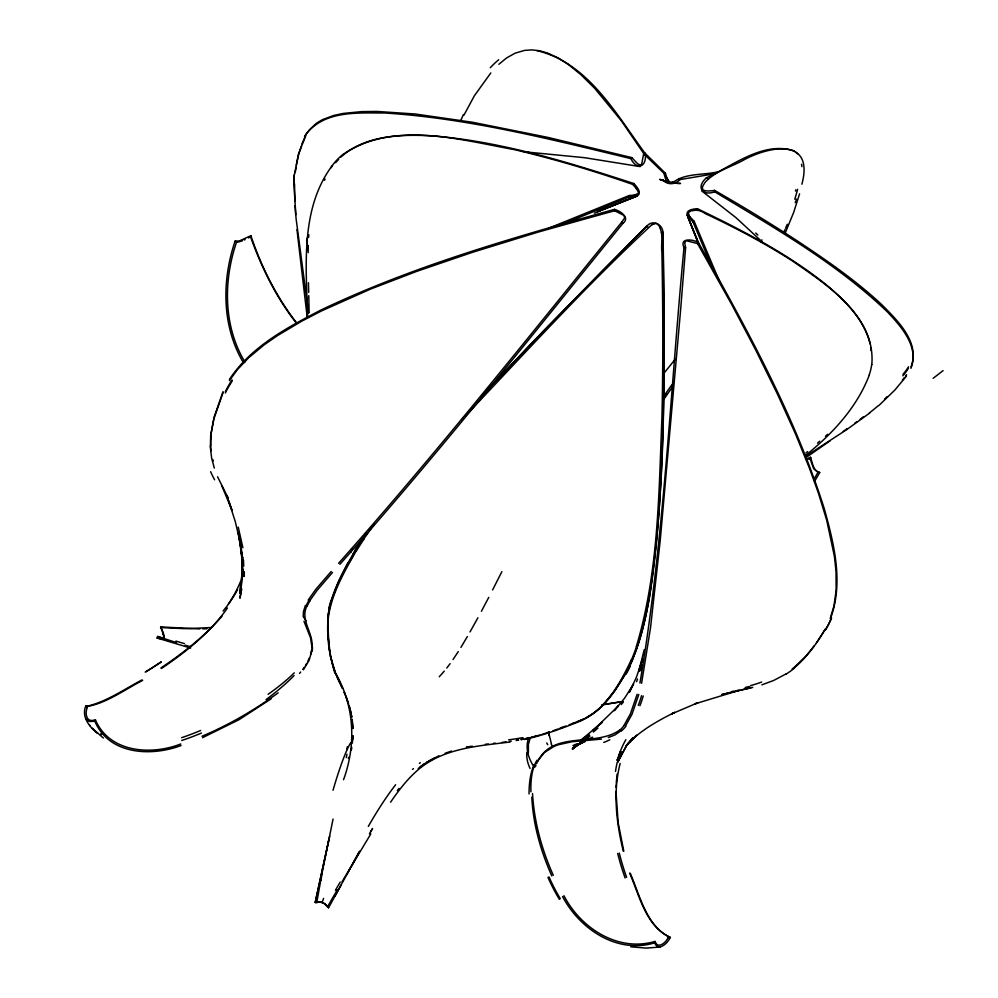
<?xml version="1.0" encoding="UTF-8"?>
<svg xmlns="http://www.w3.org/2000/svg" width="998" height="998" viewBox="0 0 998 998"><rect width="100%" height="100%" fill="white"/><g stroke="black" fill="none" stroke-linecap="round" stroke-linejoin="round"><path stroke-width="1.5" d="M244.273 572.029L244.273 576.457L244.048 571.991M293.973 184.942L296.019 218.113L307.945 308.232M327.806 620.931L327.831 619.384M615.991 791.489L618.149 822.626L623.812 851.244M294.547 183.769L294.834 201.396M307.983 249.687L308.12 245.62M498.875 64.259L506.51 57.996L515.055 53.193L524.649 50.387L531.672 49.9L539.232 50.698L547.353 52.944L558.369 58.034L567.887 64.121L580.724 74.526L594.683 88.323L621.105 120.484L643.698 153.505L641.664 164.171L640.279 164.957L637.971 164.046L631.771 157.597L547.89 137.4L472.665 122.292L415.168 113.997L376.907 111.439L361.738 111.614L343.287 113.423L333.544 115.519L322.217 119.772L316.528 123.191L310.241 129.004A168.949 79.104 39.7 0 0 305.313 135.404M327.855 618.598C330.7 588.932 348.028 562.797 362.948 537.872M616.078 787.372L616.19 784.653M352.331 743.086L352.905 735.613M536.862 50.636C588.072 62.562 616.352 114.383 645.282 153.642C646.904 166.766 637.186 171.095 630.823 158.595C549.748 139.071 468.174 118.263 384.642 112.986C359.43 113.086 328.629 110.491 309.467 130.251M352.668 740.005L352.918 736.075M311.85 648.064C314.22 633.543 299.674 620.394 306.873 606.123M830.211 618.523L834.004 605.848L836.137 590.292L836.025 571.255L834.403 556.323L826.706 520.245L818.372 492.975L809.478 468.262L795.281 433.419L777.342 393.886L755.336 349.3L731.746 304.552L697.527 243.574L686.1 240.63L684.715 243.013L685.601 247.666L680.648 309.555L660.202 540.629L650.571 627.443L641.589 683.256M616.253 783.293L616.564 779.288M830.847 617.537C843.597 582.183 833.991 543.723 824.336 508.868C794.57 414.931 746.342 328.242 698.463 242.601C693.423 239.308 679.002 237.412 684.004 247.554C670.157 392.713 664.269 539.12 639.93 683.056M308.619 237.499L308.869 234.779M210.678 435.415L213.996 417.438L223.041 391.553M871.828 364.495C875.72 315.879 827.055 285.041 792.275 260.84C764.53 243.125 735.364 227.719 705.574 213.747C701.07 210.665 697.303 209.468 692.387 210.728M210.516 436.762L213.921 418.736L223.016 392.8M294.56 174.276L298.452 154.066L305.762 135.74M295.358 171.93L295.969 167.377M616.677 777.941L617.138 774.011M311.738 651.232L309.043 660.451L303.38 669.808M239.67 590.729L242.963 569.01L241.092 588.446L242.689 556.959L241.853 578.952L242.539 567.089L241.067 544.995L242.651 576.744L241.94 555.175L238.447 533.206L242.988 564.856L240.356 543.261L235.316 521.717L226.933 495.582L217.576 476.782M351.371 750.072L351.783 747.465M241.416 589.119L239.957 598.226L241.741 589.082M311.675 649.623L310.59 654.513M321.892 873.886L333.058 819.034M329.702 836.124L315.193 902.504L316.753 902.579L320.807 879.986M296.331 165.119L297.99 157.297M801.893 184.218C814.243 138.036 771.092 145.646 744.932 159.331C731.821 166.841 715.167 171.007 704.987 182.459C703.677 184.942 701.07 187.599 703.103 189.882C705.237 191.204 707.919 190.967 710.314 190.892C711.761 190.793 713.183 190.618 714.605 190.393C742.824 206.536 770.593 223.452 797.801 241.229C827.292 260.777 856.608 280.987 882.419 305.288C897.913 320.982 920.268 342.551 911.062 366.84M162.811 632.657L160.653 626.919L199.837 628.94M91.841 727.979L97.804 733.405C89.483 727.193 81.275 716.888 85.753 706.023L87.375 706.422L87.1 707.52M296.631 323.489C276.271 297.641 261.626 267.763 250.61 236.888L250.86 235.703L239.246 240.992L235.091 241.117L236.713 241.803A40.407 4.541 -20.5 0 1 236.701 241.803M329.44 606.959L328.068 615.354L327.88 625.484M644.184 649.848L638.782 671.355L642.712 658.755L636.45 677.18L629.289 692.387L633.53 684.079L624.548 698.238L614.194 710.688L618.486 705.823L592.787 730.648L602.468 722.053L580.711 740.316M620.157 763.458C612.735 792.312 616.352 822.714 623.301 851.269M328.741 840.004L315.193 902.504C320.271 900.358 325.61 903.714 328.554 907.793L359.168 852.043M87.375 706.422C106.299 703.253 125.212 689.344 142.702 680.349M343.524 779.75C356.386 744.608 354.564 705.598 335.378 672.939M629.638 873.113C639.419 895.381 645.931 926.655 670.357 937.446C667.874 942.923 658.53 952.154 654.588 942.861L654.975 941.426C617.924 952.379 580.686 928.103 563.92 895.668M298.265 156.187L298.876 153.954M241.117 588.945L239.869 593.423L241.267 588.97M799.573 193.837L793.697 212.337L785.226 233.021M637.161 694.259L630.312 714.094L624 725.371M638.807 694.471L631.946 714.381L625.609 725.758M528.765 737.572C524.861 747.652 528.416 758.892 534.392 767.375M235.091 241.117C221.668 280.625 221.693 326.596 243.649 363.097M795.992 200.261L796.354 199.076M299.188 152.844L301.396 146.095M236.688 241.741C223.278 280.413 223.19 326.072 244.934 362.074M795.256 202.594L795.618 201.434M636.3 646.604C658.705 572.328 658.767 493.598 661.961 416.74C663.171 362.087 662.971 307.396 661.911 252.744C660.801 244.036 663.508 235.391 659.828 227.681M910.9 368.337C919.432 346.793 901.206 326.62 887.546 312.062C836.648 263.272 774.747 228.055 714.768 191.828C701.931 196.344 695.968 186.95 706.397 177.831C733.156 165.593 763.42 140.681 794.321 150.96M331.361 600.11L338.547 581.959L347.778 563.146M636.587 681.709L637.522 678.977M640.317 670.793L642.176 665.342M869.345 374.924C857.008 407.546 832.207 434.043 805.374 455.575M535.365 766.763L535.963 765.154M162.899 639.219L157.085 638.009L157.672 636.45L176.509 642.637M322.067 902.516L323.614 898.387M810.376 459.305L810.576 457.271L806.322 458.993M301.907 143.912L304.976 136.988M632.532 659.453C648.064 621.505 652.418 580.187 656.759 539.756C665.654 437.586 664.643 334.854 663.021 232.397C662.41 224.151 652.867 219.323 646.891 226.01L544.771 329.602L484.791 392.775M305.376 605.412L303.454 611.649L303.205 616.776M530.262 737.971L528.391 744.396L528.404 752.604M181.062 745.531C151.347 756.746 109.032 754.875 94.872 721.292L95.446 719.932L94.623 720.094A40.407 27.744 82.8 0 1 93.824 720.207C86.701 722.265 85.017 714.206 86.876 708.58A40.407 28.693 78.4 0 1 87.063 707.495M785.563 228.268L787.31 224.226M309.38 657.969L307.696 661.574M631.21 659.965C619.945 683.904 605.624 709.528 580.624 721.005C562.223 728.34 543.573 735.376 524.15 739.481M783.754 232.247L784.964 229.59M536.6 763.595C551.52 729.276 594.758 747.864 619.808 730M463.92 115.194L474.387 95.746L490.804 72.941M324.487 180.314L325.074 179.141M492.588 589.943L500.522 574.337A506.373 45.671 -68.4 0 0 501.869 571.642M617.275 759.927L620.669 753.29M595.182 712.148L586.475 717.637C603.341 708.904 614.257 692.475 623.8 676.656C638.084 652.455 644.434 624.636 649.399 597.266C667.587 476.62 664.082 354.016 663.021 232.397L661.437 232.484M488.771 597.34L481.423 611.25M617.3 759.915L621.529 751.868M626.881 744.795L617.662 762.297L627.854 743.236M334.904 896.229L340.954 885.189M477.917 617.75L470.008 631.959M346.718 874.647L356.847 856.234M537.56 761.237L544.359 752.567L554.115 746.367M357.496 855.037L359.667 851.144M814.505 481.498L819.707 472.541L818.223 471.879L813.719 479.739M824.997 629.576L816.426 642.974M825.645 628.578C817.1 643.024 807.182 656.958 794.308 667.862M328.554 907.793L327.494 906.82L337.262 889.829M369.447 833.854L372.129 829.201M370.47 832.07L372.566 828.465M467.376 636.549L460.914 647.403M625.783 673.201L614.469 691.19L601.245 706.946M370.782 833.966L341.99 881.845M356.111 551.058C340.992 577.555 324.238 606.422 328.242 638.034M305.525 665.342L306.673 663.445M760.638 242.09L761.973 239.894M308.157 600.085L315.855 589.244L331.186 571.48M309.617 600.908L317.252 590.167L332.534 572.453M355.363 549.736L366.266 532.92M458.269 651.607L453.03 659.516M229.403 380.687L237.362 369.659L248.652 357.733L264.146 344.871L277.219 335.752L301.621 321.231L321.431 310.964L370.745 288.996L417.214 271.194L472.765 252.22L538.284 232.06L607.882 212.586L614.693 210.778L622.989 214.907L624.411 216.304L624.561 218.113L621.592 222.317C528.503 337 436.775 452.93 338.571 563.309M668.922 936.635L668.286 937.584M363.933 538.795L374.188 524.125M663.633 397.977L666.602 393.636M663.969 399.1L673.176 385.902M229.415 379.452C251.059 346.506 287.374 327.419 321.431 309.792C414.931 265.318 515.055 237.05 614.519 209.368C620.045 210.815 630.611 217.701 622.889 223.365C529.763 337.973 438.122 453.953 339.906 564.294M390.58 802.192C398.227 791.027 406.485 780.099 416.653 771.08C442.089 748.151 477.593 746.067 509.928 742.025M363.759 536.612L366.179 533.119M667.674 938.482C664.88 943.883 657.67 948.1 655.698 942.673A40.407 22.667 -43.6 0 1 655.324 942.037L654.975 941.426M227.457 608.007C210.154 632.657 186.239 651.731 161.489 668.46M906.596 374.624L905.435 376.221M302.806 669.284L304.24 667.3M906.434 376.121L894.782 390.131L878.839 405.562M450.11 663.645L446.767 668.036M814.256 645.831L805.972 656.048L794.944 666.701M397.279 790.628L398.951 788.457M904.225 377.793L902.392 380.076M675.396 359.031L663.383 373.938M625.746 746.554L633.069 737.547L627.567 744.283L636.599 735.214L629.401 742.15C642.425 729.351 658.505 720.406 674.748 712.347L671.554 713.944L697.939 702.704L695.232 703.765L740.142 690.08M621.317 704.513L623.276 702.118M299.5 673.4L300.672 672.016M444.285 671.13L439.27 676.781M221.993 616.215C204.378 636.45 183.083 653.104 160.878 667.986M461.263 420.42L463.309 418.174M465.355 415.929C526.557 351.408 586.836 284.991 652.006 224.587M481.036 396.855L527.717 347.329L602.53 270.57L646.891 226.01L648.051 227.195M335.577 162.711L338.684 159.393M630.823 158.595L631.771 157.597M697.527 243.574L698.463 242.601M884.552 399.175L887.222 396.618M817.524 443.137L819.67 441.191M593.386 732.033L597.952 728.116M621.38 730.499L614.93 734.952L608.281 737.547M340.767 157.185C365.468 134.767 401.495 134.281 432.92 135.878C501.819 141.616 568.361 162.287 633.805 183.52C636.549 186.389 642.812 193.3 636.886 196.107L597.64 211.564L636.886 196.107M715.304 173.652L679.987 179.59C675.409 184.58 667.812 185.366 662.759 180.064L666.065 181.661L659.678 179.353L666.988 181.636M307.571 316.441C306.174 264.757 299.911 206.449 334.168 163.073A194.872 110.441 53.9 0 1 342.351 154.89C392.688 120.147 459.08 139.62 514.244 149.6C554.327 159.056 593.847 170.833 632.707 184.418L633.805 183.52M672.789 182.073A14.346 12.126 53.7 0 0 674.76 181.249C686.761 173.053 704.052 175.199 718.261 171.781M418.187 768.51L423.901 764.169M805.972 452.942L807.656 451.57M580.1 742.999L572.365 749.261L580.05 743.136M713.62 271.044L693.074 222.08L694.134 221.269L719.932 282.397M163.198 639.069L164.109 636.786L163.348 633.144M869.869 412.923L846.828 429.527L806.097 456.086M581.996 739.88L589.057 734.528L581.747 739.668M860.226 419.172L863.632 416.615M578.64 744.109L572.378 748.712L580.399 743.086M271.306 698.725L239.108 719.658L202.544 737.684M854.887 423.102L856.708 421.78M278.168 692.837C254.465 710.015 229.041 724.935 202.008 736.237M847.302 428.566L843.273 431.435M830.211 440.717L807.257 456.697M420.295 766.776L424.637 763.707M425.123 763.37L427.568 761.773M580.3 743.098L572.815 747.976L583.581 741.951L574.873 745.905L585.202 741.601M785.763 674.087L773.6 680.499L761.873 684.84M426.832 762.272L438.895 755.785M141.866 679.962C123.789 689.593 105.9 702.155 85.791 706.534L85.753 706.023M428.803 761.05L434.704 757.831M583.531 739.768L589.943 736.013L583.406 739.68M250.61 236.888L249.687 237.349M584.566 718.585L585.514 718.123M245.134 239.57L244.198 240.019M582.67 719.471L583.618 719.034L579.801 720.681M242.289 240.892L237.499 242.215M581.709 719.882L576.931 721.828M572.952 745.531L577.181 743.747M580 742.549L585.626 740.179M588.446 738.982L592.662 737.198M549.075 228.055L629.139 195.546L634.379 195.097M560.302 225.174L629.501 196.918L635.664 196.494L594.384 213.173M636.287 194.548L638.046 193.4A2.495 2.008 14.9 0 0 638.408 192.265L637.784 190.518M577.892 721.454L578.852 721.067M807.295 459.492L810.139 458.381M563.92 726.769L566.003 725.97M569.06 724.798L571.056 724.049M561.275 727.779L562.872 727.168L559.653 728.378M574.998 722.564L575.958 722.19M572.054 723.662L574.012 722.926L573.039 723.288M445.108 753.278L451.57 751.057M556.348 729.6L558.019 728.989M690.516 211.214L688.832 212.212A2.495 1.959 41.8 0 0 688.433 213.347L689.019 215.219M552.942 730.823L555.212 730.012M316.753 902.579L319.198 902.005M547.628 732.644L549.424 732.045L542.014 734.403M654.039 223.739L656.023 223.477A2.495 2.196 30.4 0 1 657.383 224.026L658.917 225.847M180.738 743.984C151.347 755.536 109.531 752.754 95.446 719.932M540.08 734.977L531.971 737.173M534.055 736.649L536.101 736.1M529.838 737.697L532.658 736.998M672.764 182.01L670.843 182.135A2.495 1.771 27.4 0 1 669.458 181.624L667.887 179.914M745.207 687.472L749.66 686.437M752.741 687.397L721.566 694.645L738.52 690.366L736.873 690.653M750.82 687.871L741.739 689.78M528.379 738.021L525.459 738.682L527.68 738.196M523.95 738.994L520.906 739.605L523.214 739.156M94.872 721.292L89.146 721.467L85.703 718.984M654.588 942.861C616.951 954.263 579.751 929.026 562.548 896.541M470.345 746.516L466.39 747.277L472.304 746.18M623.001 701.519L601.582 705.025M731.821 691.502L733.53 691.227M601.532 739.106L571.891 741.751L558.094 744.82A415.966 141.679 71.1 0 0 554.139 746.417M620.856 701.731L602.468 704.638M509.541 741.452L511.238 741.215M485.415 744.283L488.284 743.947M502.119 742.362L506.098 741.901M493.461 743.348L495.32 743.136M870.169 343.961C864.28 320.046 846.067 301.808 828.003 286.201C788.582 254.066 742.974 230.725 697.377 208.682C693.697 209.031 685.713 209.605 687.148 215.119L698.725 243.799M660.202 947.027L646.217 948.1L630.761 946.803M210.89 627.53L190.556 628.515A223.515 174.5 8.7 0 1 184.281 628.653L160.528 627.53M697.627 210.154L697.377 208.682M202.681 628.877L206.948 628.79M629.202 195.546L629.501 196.918M644.558 154.59L663.857 173.203L665.392 173.203L666.926 178.143M320.395 901.942L323.839 903.165M818.135 471.879L817.898 471.867A40.407 9.281 62.1 0 1 817.549 471.78M819.707 472.541C813.183 471.156 812.384 462.536 810.576 457.271M677.031 183.395L680.549 183.457L674.374 183.158M523.913 151.758L584.529 157.684L640.18 166.616M684.004 247.554L685.601 247.666M643.698 153.505L645.282 153.642M670.357 937.446C646.492 926.468 639.955 895.58 630.262 873.3M817.537 471.817L813.732 468.798L810.613 460.19M190.63 648.076L157.085 638.009M190.705 646.754L185.191 645.207M662.797 180.289L667.038 181.648M157.672 636.45L161.189 637.685A12.774 7.71 83.7 0 0 162.799 637.759L163.834 636.899L163.472 634.641M669.034 183.27L665.741 179.453L663.857 173.203M103.393 738.046L93.176 729.176M701.893 191.055L735.9 217.601L761.861 241.578M706.397 177.831L707.707 178.854M621.592 222.317L622.889 223.365M693.074 222.08L687.148 215.119M100.598 733.867L101.472 734.628M795.406 151.908L797.552 153.829M678.777 178.505L679.987 179.59M694.072 221.219L690.292 217.227M644.558 152.756L665.417 173.265M755.748 233.021L757.869 235.017M325.248 904.4L327.494 906.82M632.707 184.418L636.475 188.597M296.294 322.466C276.197 296.518 261.326 266.753 250.86 235.703M89.62 725.084L90.132 725.87M551.22 744.159L552.231 745.88M228.293 498.152L226.933 495.582L227.881 498.301M160.653 626.919L163.086 632.383M339.807 682.52L335.765 673.563M340.892 684.865L342.539 688.47C332.945 670.693 327.519 650.821 327.993 630.561M553.304 875.296C541.739 849.535 534.142 821.791 532.52 793.535M551.819 875.945C540.754 851.119 533.082 824.435 531.822 797.177M345.258 694.783L344.185 692.213L345.782 696.093M221.806 485.826L232.122 510.552L228.816 501.021M698.812 243.986L687.647 216.204L698.812 244.46M335.316 672.477L330.338 655.998M346.294 697.44L348.265 702.916M346.294 697.415L348.714 704.351M214.321 468.087L211.626 458.045L210.229 446.256M212.823 459.517L213.223 460.951M303.978 621.317L310.49 637.697L312.012 647.403M350.735 711.799L349.15 705.798L350.797 712.21M548.526 732.045L551.432 743.909M238.248 527.131L242.888 547.752M350.947 712.846L351.77 717.113M351.071 713.358L351.733 716.988M330.238 654.626L328.404 638.346M870.755 347.978L871.142 350.647M801.594 164.221L801.93 166.654M352.107 719.309L352.943 728.565L352.107 719.458M614.519 209.368L614.693 210.778M211.027 450.834L210.478 444.871M714.605 190.393L714.768 191.828M308.07 309.467L308.457 313.11M307.159 316.915L296.967 229.627M295.72 214.682L295.084 205.663M243.45 560.053L243.749 566.016M548.9 733.68L548.975 735.501M327.806 621.692L328.978 647.415L332.259 663.52A1211.16 342.252 -14.1 0 0 334.866 673.064M308.444 282.696L308.694 292.389M327.918 627.018L327.968 629.364M308.769 295.67L309.131 312.648M632.62 659.728A201.309 75.586 86.9 0 1 629.9 665.678M630.137 666.502A230.039 85.728 87.2 0 1 626.058 674.199M601.208 706.734A279.228 98.69 89.1 0 1 595.157 711.986M419.385 763.358A183.033 80.264 -79.5 0 1 420.295 762.746M349.537 561.824A230.039 48.291 -45.7 0 1 353.841 554.115M352.444 555.138A201.309 43.6 -45.1 0 1 355.812 549.436M329.153 607.233A279.228 53.904 -46.9 0 1 331.012 600.434M347.292 746.766A183.033 45.097 -60.9 0 1 346.768 749.96M351.583 549A168.949 2.058 -48.7 0 1 351.957 548.563M306.548 604.825A204.303 41.317 -29.7 0 1 309.654 599.386M306.012 620.868A435.477 104.104 -11 0 1 303.629 616.689M312.424 647.178A406.935 84.294 -29.6 0 1 312.299 650.933M294.273 672.839A119.336 26.547 -27.1 0 1 268.113 694.309M200.623 730.486A115.93 47.679 -24.8 0 1 181.624 737.684M161.339 661.961A115.93 22.131 -35.1 0 1 146.17 671.716M240.481 581.56A119.535 53.293 -38.1 0 1 225.61 608.156M214.595 479.801A435.477 188.772 -49.5 0 1 210.615 471.692M210.69 446.044A204.303 100.524 -32.8 0 1 211.102 436.525M225.336 393A172.192 106.873 -11 0 1 232.122 381.149M350.847 552.231A168.113 2.096 -48.7 0 1 351.059 551.994M307.234 605.936A197.155 37.862 -31.1 0 1 310.066 600.684M294.061 675.534A114.096 24.039 -29.9 0 1 266.042 699.61M201.434 733.056A117.714 50.349 -25.1 0 1 181.748 740.491M160.853 662.048A117.714 22.33 -35 0 1 145.184 672.091M237.524 589.706A114.308 52.333 -34.2 0 1 228.48 604.039M225.461 608.056A114.308 52.333 -34.2 0 1 223.09 611.038M210.603 444.809A197.155 99.214 -30.8 0 1 210.84 435.353M225.336 391.752A171.344 106.387 -11 0 1 232.097 379.914M636.275 188.672A14.346 9.194 37.2 0 1 637.61 190.556M636.237 194.46A14.795 12.962 45.3 0 1 634.341 194.947M184.48 643.623A224.338 78.655 23.9 0 1 175.935 641.078M162.524 632.882A13.735 6.125 74.2 0 1 163.173 634.765M330.775 167.988A227.569 129.877 52.4 0 1 332.471 165.705M293.724 182.834A204.303 77.869 63.8 0 1 294.148 175.66M308.257 252.656A435.477 71.656 77.5 0 1 306.798 238.385M249.325 237.462A40.407 3.244 -23.7 0 1 248.44 237.898M460.54 121.207A204.303 117.128 78.6 0 1 463.459 114.533M490.305 67.714A172.192 70.446 -81.9 0 1 498.701 59.743M304.54 136.651A168.113 78.705 39.6 0 1 309.505 130.289M293.724 184.68A197.155 77.208 62.4 0 1 294.348 174.026M668.036 179.84A14.795 12.849 10.8 0 1 667.076 178.093M797.589 189.333A168.949 36.24 -58.3 0 1 794.77 199.201M665.566 393.748A406.935 176.696 -38.7 0 1 671.816 384.891M810.526 460.078A40.407 8.433 65.7 0 1 810.289 459.18M943.085 370.595A435.477 23.079 -33.4 0 1 933.142 378.317M908.542 366.753A172.192 68.662 -4.4 0 1 902.99 374.325M795.818 189.82A168.113 36.028 -58.4 0 1 795.481 191.055M878.302 405.65A197.155 54.241 -22.1 0 1 869.308 412.985M908.405 368.25A171.344 68.338 -4.4 0 1 902.866 375.822M690.229 217.265A14.346 13.086 12.3 0 1 688.932 215.256M690.279 210.927A14.795 10.292 17.5 0 1 692.188 210.403M871.741 364.507A194.872 93.151 -16.1 0 1 869.233 374.936M547.702 744.733A98.029 68.725 18.2 0 1 546.767 742.936M530.088 768.46A98.116 50.698 9.5 0 1 526.857 752.38M827.529 434.28A279.565 138.098 -13.1 0 1 825.446 436.313M652.118 224.687A14.346 10.155 9.8 0 1 654.127 223.851M659.316 225.76A14.795 10.404 40.9 0 1 660.214 227.656M636.412 646.866A194.872 73.478 86.7 0 1 631.297 660.214M522.964 737.609A1211.16 456.672 53.7 0 1 508.568 739.842M368.312 826.431A98.029 18.937 -62.4 0 1 395.632 784.752M335.415 890.253A224.338 59.793 -55.3 0 1 340.231 882.095M324.724 903.427A12.774 2.782 28.2 0 1 326.022 904.699M319.909 902.304A13.735 2.844 14.6 0 1 321.156 902.292M322.005 874.26A223.515 21.257 -81.1 0 1 320.907 880.411M333.008 790.266A98.116 11.09 -76.9 0 1 350.635 742.811M356.523 550.784A194.872 42.552 -45 0 1 364.37 538.521M412.548 769.396A160.566 64.695 -75.1 0 1 413.434 768.647M348.551 757.27A144.386 26.023 -66.5 0 1 348.314 758.405M346.955 754.226A160.566 33.159 -64.5 0 1 346.281 757.544M830.972 619.01A168.949 117.39 42.2 0 1 825.433 629.9M794.445 668.124A204.303 125.174 71 0 1 785.838 674.261M761.661 682.046A435.477 249.525 -86.3 0 1 750.708 685.601M617.201 760.626A119.336 71.582 74.4 0 1 625.883 739.668M625.122 877.99A115.93 50 77.6 0 1 617.7 853.465M668.236 937.584A40.407 23.852 -39.9 0 1 667.612 938.469M560.315 898.711A115.93 70.721 64.4 0 1 549 876.905M530.924 791.813A119.535 44.498 64.9 0 1 536.986 760.239M609.815 739.755A435.477 146.082 54.3 0 1 603.753 742.412M625.858 726.319A204.303 69.062 70.5 0 1 621.517 730.86M643.236 695.968A172.192 32.235 89.1 0 1 639.943 705.711M831.596 618.011A168.113 116.828 42.2 0 1 826.07 628.89M794.059 667.512A197.155 121.943 69.3 0 1 792.163 668.972M615.492 771.404A114.096 69.099 70.9 0 1 617.201 762.372M618.847 756.235A114.096 69.099 70.9 0 1 620.432 751.506M626.607 877.342A117.714 48.827 77.4 0 1 619.271 853.053M559.317 899.273A117.714 71.943 64.5 0 1 547.977 877.404M529.065 793.996A114.308 42.403 68.8 0 1 534.204 764.63M624.074 725.546A197.155 64.995 72.3 0 1 619.858 730.124M641.552 695.681A171.344 32.011 89.1 0 1 638.271 705.411M518.536 740.029L516.166 740.454L518.561 740.042"/></g></svg>
